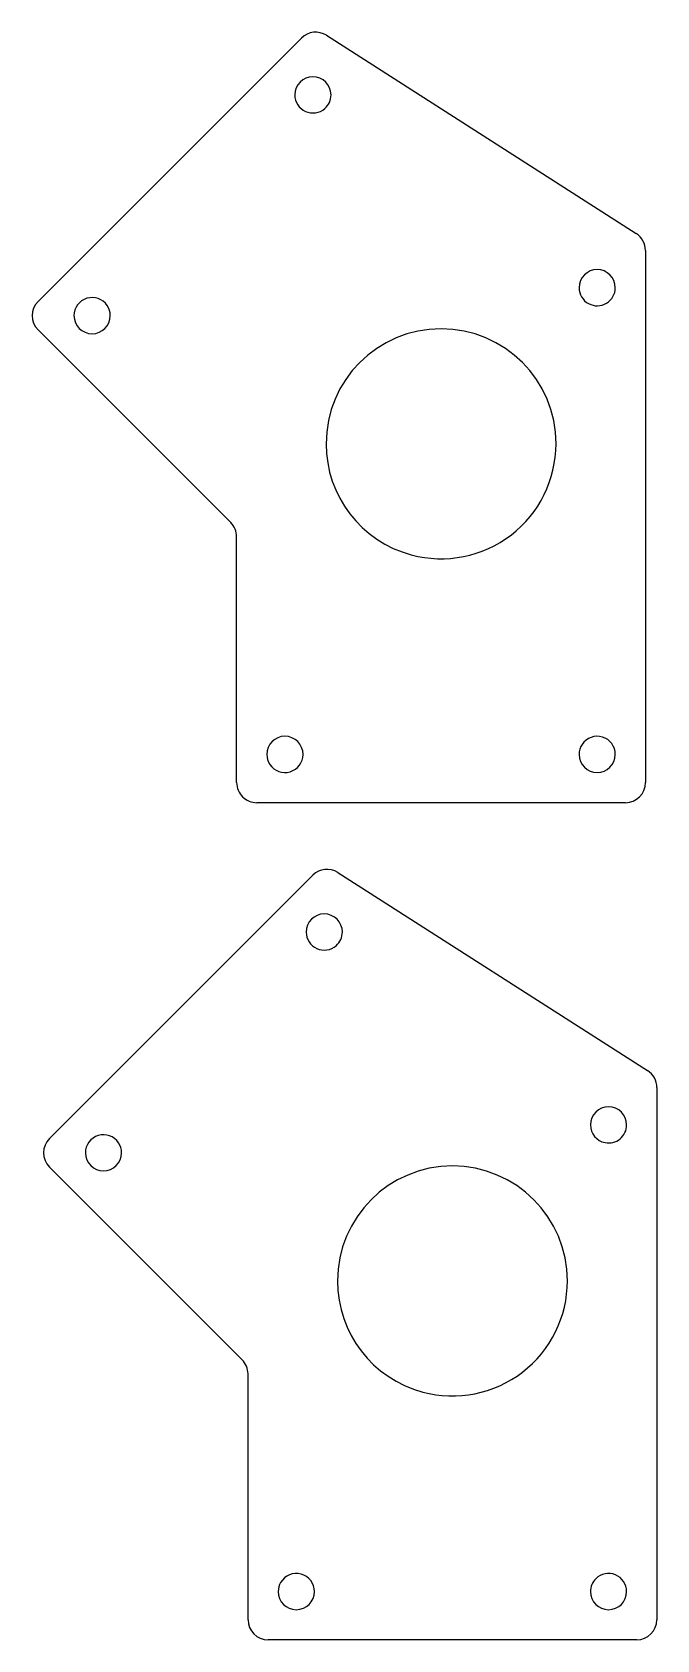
# Model space of a CAD drawing. Header units: inches. Extents: x 1 to 4.06, y 1 to 8.87.
import ezdxf

# ---------------------------------------------------------------- set-up
doc = ezdxf.new("R2010")
doc.units = ezdxf.units.IN
doc.layers.add('3', color=7, linetype='CONTINUOUS')

msp = doc.modelspace()

# ---------------------------------------------------------------- linework, layer by layer
at = {"layer": '3', "color": 3, "linetype": 'CONTINUOUS'}
for p, q in [((1.0288, 7.5485), (2.3175, 8.8371)), ((2.4401, 8.8504), (3.955, 7.8809)), ((4.0004, 7.798), (4.0004, 5.1944)), ((1.9716, 6.4665), (1.0288, 7.4093)), ((2.0004, 5.1944), (2.0004, 6.3969)), ((3.902, 5.096), (2.0988, 5.096)), ((1.0845, 3.4525), (2.3731, 4.7411)), ((2.4958, 4.7544), (4.0107, 3.7849)), ((4.0561, 3.702), (4.0561, 1.0984)), ((2.0272, 2.3705), (1.0845, 3.3133)), ((2.0561, 1.399), (2.0561, 2.3009)), ((2.0561, 1.0984), (2.0561, 1.399)), ((3.9576, 1), (2.1545, 1))]:
    msp.add_line(p, q, dxfattribs=at)
for centre, radius, start, end in [((2.3871, 8.7675), 0.0984, 57.38278, 135), ((2.3734, 8.559), 0.0886, 360, 180), ((2.3734, 8.559), 0.0886, 180, 311.25), ((2.3734, 8.559), 0.0886, 311.25, 0), ((3.902, 7.798), 0.0984, 0, 57.38278), ((3.7642, 7.6157), 0.0886, 360, 180), ((1.2933, 7.4789), 0.0886, 33.75, 180), ((3.7642, 7.6157), 0.0886, 180, 241.875), ((3.7642, 7.6157), 0.0886, 241.875, 0), ((1.0984, 7.4789), 0.0984, 135, 225), ((1.2933, 7.4789), 0.0886, 180, 360), ((1.2933, 7.4789), 0.0886, 360, 33.75), ((3.0004, 6.8519), 0.5625, 360, 180), ((3.0004, 6.8519), 0.5625, 180, 255), ((3.0004, 6.8519), 0.5625, 255, 0), ((1.902, 6.3969), 0.0984, 0, 45), ((2.2366, 5.3322), 0.0886, 360, 180), ((3.7642, 5.3322), 0.0886, 146.25, 180), ((3.7642, 5.3322), 0.0886, 360, 146.25), ((2.2366, 5.3322), 0.0886, 180, 213.75), ((2.2366, 5.3322), 0.0886, 213.75, 0), ((3.7642, 5.3322), 0.0886, 180, 360), ((2.0988, 5.1944), 0.0984, 180, 225), ((3.902, 5.1944), 0.0984, 270, 360), ((2.0988, 5.1944), 0.0984, 225, 270), ((2.4427, 4.6715), 0.0984, 57.38278, 135), ((2.4291, 4.463), 0.0886, 360, 180), ((2.4291, 4.463), 0.0886, 180, 311.25), ((2.4291, 4.463), 0.0886, 311.25, 0), ((3.9576, 3.702), 0.0984, 0, 57.38278), ((3.8198, 3.5197), 0.0886, 360, 180), ((1.349, 3.3829), 0.0886, 33.75, 180), ((3.8198, 3.5197), 0.0886, 180, 258.75), ((3.8198, 3.5197), 0.0886, 258.75, 0), ((1.1541, 3.3829), 0.0984, 135, 225), ((1.349, 3.3829), 0.0886, 180, 360), ((1.349, 3.3829), 0.0886, 360, 33.75), ((3.0561, 2.7559), 0.5625, 360, 180), ((3.0561, 2.7559), 0.5625, 180, 255), ((3.0561, 2.7559), 0.5625, 255, 0), ((1.9576, 2.3009), 0.0984, 0, 45), ((2.2923, 1.2362), 0.0886, 150, 180), ((2.2923, 1.2362), 0.0886, 360, 150), ((3.8198, 1.2362), 0.0886, 135, 180), ((3.8198, 1.2362), 0.0886, 360, 135), ((2.2923, 1.2362), 0.0886, 180, 360), ((3.8198, 1.2362), 0.0886, 180, 360), ((2.1545, 1.0984), 0.0984, 180, 270), ((3.9576, 1.0984), 0.0984, 270, 360)]:
    msp.add_arc(centre, radius, start, end, dxfattribs=at)

doc.saveas('drawing.dxf')
